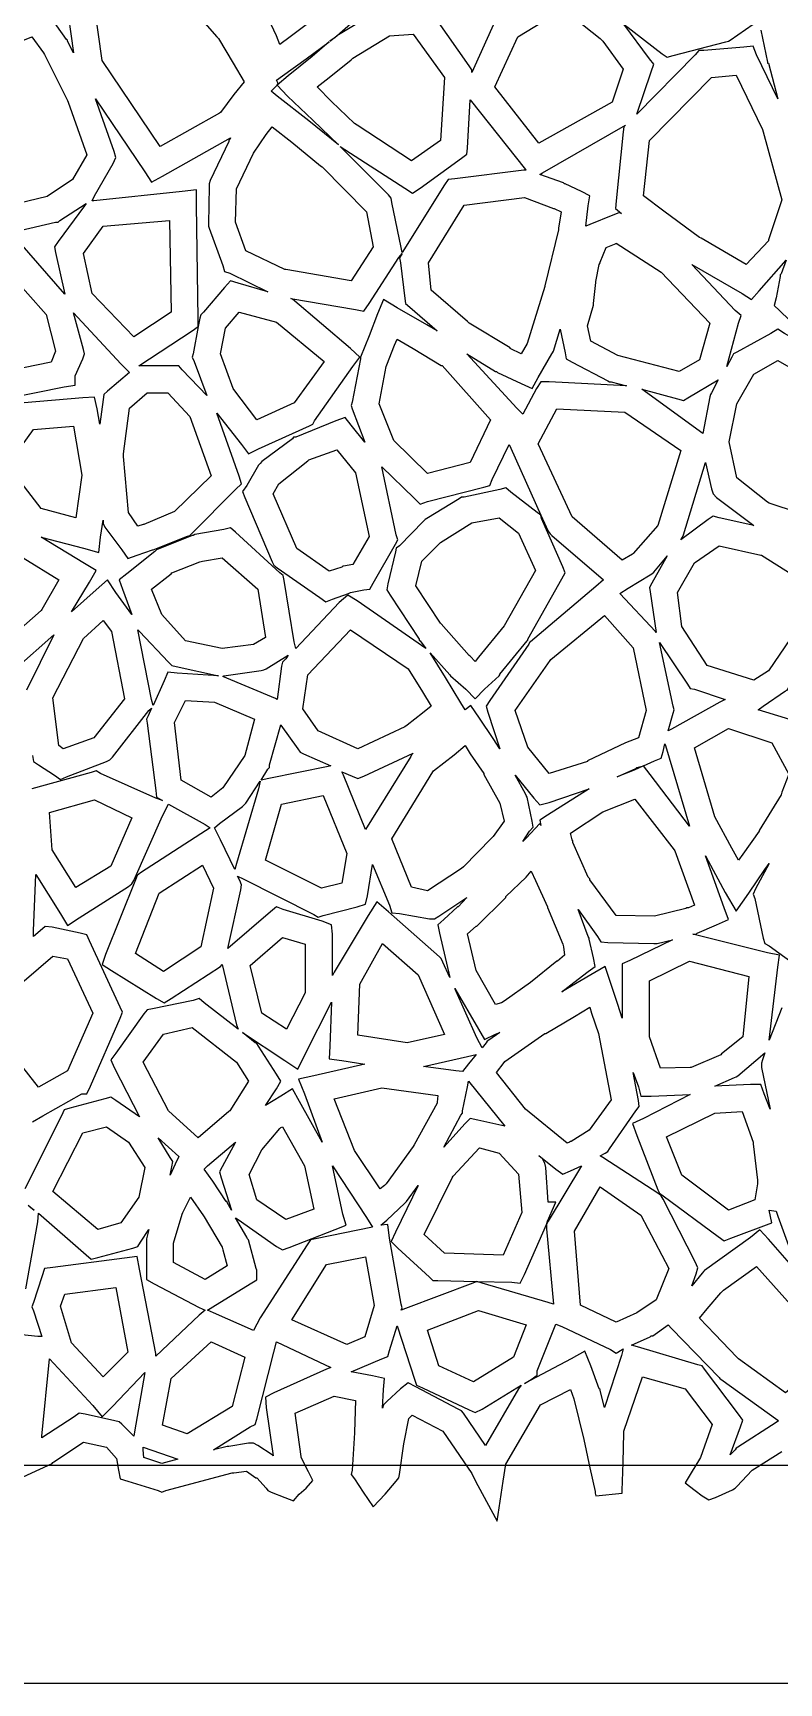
# Model space of a CAD drawing. Extents: x 0 to 84.1, y 0 to 54.9.
# Drawn here: x 51.41 to 59.16, y 0.01 to 17.14 of the extents above; entities that cross this region are included whole.
import ezdxf

# ---------------------------------------------------------------- set-up
doc = ezdxf.new("R2010")
doc.units = 0
doc.layers.add('Layer_1', color=7, linetype='CONTINUOUS')

msp = doc.modelspace()

# ---------------------------------------------------------------- linework, layer by layer
at = {"layer": 'Layer_1', "color": 7}
for points in [[(81.835611, 38.472358), (81.835611, 32.960206), (81.835611, 27.439233), (81.835611, 21.927081), (81.835611, 16.406108), (81.835611, 10.893941), (81.835611, 5.487636), (81.756236, 4.711525), (81.597486, 4.191164), (81.297625, 3.644358), (80.90075, 3.159303), (80.450958, 2.788886), (79.94825, 2.524303), (79.357347, 2.33908), (78.731166, 2.268525), (78.704722, 2.268525), (69.558958, 2.268525), (60.386736, 2.268525), (51.223333, 2.268525), (42.051111, 2.268525), (32.878889, 2.268525)], [(54.301319, 18.605508), (54.874583, 18.323286), (54.909861, 17.847036), (54.707014, 17.600092), (54.689375, 17.582453), (54.318958, 17.264953), (54.318958, 17.273758), (54.080833, 17.097369), (53.975, 17.017994), (53.939722, 17.106189), (53.833889, 17.335494), (53.825084, 17.353133), (53.701611, 17.785286), (53.772167, 18.252717), (53.772167, 18.270355), (53.939736, 18.570217), (54.301334, 18.605494), (54.301319, 18.605508)], [(55.156806, 18.270468), (55.474306, 17.414982), (55.421389, 17.414982), (55.068611, 17.388538), (55.033333, 17.388538), (55.006889, 17.370899), (54.565917, 17.106316), (54.557112, 17.09751), (54.548306, 17.088705), (54.49539, 17.053427), (54.565945, 17.106344), (54.883445, 17.388566), (54.901084, 17.397372), (54.901084, 17.406177), (55.156848, 17.706038), (55.192126, 17.750135), (55.192126, 17.803052), (55.156848, 18.270482), (55.156806, 18.270468)], [(56.867778, 18.120383), (56.876583, 18.102744), (57.317555, 17.423646), (57.194083, 17.52948), (57.176444, 17.538285), (57.167639, 17.54709), (56.947153, 17.652924), (56.876597, 17.688202), (56.806042, 17.652924), (56.567917, 17.511813), (56.259236, 17.317785), (56.223958, 17.300146), (56.206319, 17.256049), (55.968194, 16.726882), (55.968194, 16.753326), (55.94175, 16.797424), (55.597778, 17.282493), (55.659514, 17.300132), (56.497361, 17.502979), (56.567917, 17.511784), (56.594361, 17.573521), (56.867764, 18.120326), (56.867778, 18.120383)], [(51.7525, 17.50312), (51.831875, 16.929856), (51.770139, 17.053329), (51.770139, 17.062134), (51.761334, 17.070939), (51.558486, 17.353161)], [(52.625625, 17.5648), (52.996042, 17.467786), (53.322361, 17.097369), (53.34, 17.07973), (53.489931, 16.823967), (53.604583, 16.629939), (53.49875, 16.497647), (53.357639, 16.312439), (53.348834, 16.303633), (52.731472, 15.959675), (52.13175, 16.850439), (52.052375, 17.414883), (52.625639, 17.564814), (52.625625, 17.5648)], [(56.894236, 17.370814), (57.008889, 17.309078), (57.035333, 17.291439), (57.299916, 17.079773), (57.326361, 17.053329), (57.538027, 16.762287), (57.423375, 16.418329), (56.664902, 15.994995), (56.206291, 16.577079), (56.444416, 17.097426), (56.894208, 17.370829), (56.894236, 17.370814)], [(58.966806, 17.167854), (59.037361, 16.832715), (59.037361, 16.82391), (59.046166, 16.82391), (59.14318, 16.453493), (58.922694, 16.912105), (58.887416, 17.000299), (58.790403, 16.991494), (58.375889, 16.956216), (58.322972, 16.956216), (58.287694, 16.912119), (57.679153, 16.294758), (57.829083, 16.73573), (57.855527, 16.815105), (57.81143, 16.868021), (57.546847, 17.229619), (57.943722, 16.920938), (57.996638, 16.88566), (58.058375, 16.903299), (58.60518, 17.04441), (58.631624, 17.053216), (58.649263, 17.062021), (58.966763, 17.282507)], [(51.399722, 17.097525), (51.523194, 16.929955), (51.532, 16.912316), (51.770125, 16.436066), (51.77893, 16.418427), (51.972958, 15.871622), (51.823027, 15.615858), (51.558444, 15.439469), (51.258583, 15.368913), (51.029277, 15.448288), (50.976361, 16.06565), (50.976361, 16.074455), (51.135111, 16.991677), (51.399694, 17.09751), (51.399722, 17.097525)], [(54.486528, 17.044636), (54.310139, 16.894706), (54.063194, 16.691858), (53.948542, 16.594844), (54.054375, 16.480192), (54.318958, 16.233247), (54.583542, 15.977483), (54.274861, 16.224428), (53.948542, 16.480192), (53.886806, 16.533108), (53.948542, 16.594844), (53.957347, 16.612483), (53.939708, 16.647761), (54.001444, 16.691858), (54.248389, 16.868247), (54.486514, 17.044636), (54.486528, 17.044636)], [(55.359653, 17.123941), (55.685972, 16.674149), (55.641875, 16.02151), (55.342014, 15.809843), (54.777569, 16.18026), (54.751125, 16.197899), (54.513, 16.427204), (54.36307, 16.577135), (54.486542, 16.674149), (54.715847, 16.859357), (54.733486, 16.876996), (55.112722, 17.106302), (55.359667, 17.123941), (55.359653, 17.123941)], [(58.711042, 16.700466), (58.984444, 16.136022), (58.99325, 16.109577), (59.187278, 15.404022), (59.046166, 14.989508), (59.046166, 14.980703), (58.816861, 14.733772), (58.34943, 15.007161), (58.331791, 15.015966), (57.961375, 15.289369), (57.749708, 15.448119), (57.811444, 16.021383), (58.455264, 16.674022), (58.711028, 16.700466), (58.711042, 16.700466)], [(52.061181, 16.453536), (52.572708, 15.695064), (52.643264, 15.58923), (52.757917, 15.650966), (53.463472, 16.047841), (53.454667, 16.030202), (53.445862, 16.021397), (53.445862, 16.012592), (53.251834, 15.606897), (53.243028, 15.57162), (53.243028, 15.545175), (53.234223, 15.15712), (53.234223, 15.130676), (53.243028, 15.113037), (53.38414, 14.724981), (53.401778, 14.663259), (53.454695, 14.645479), (53.85157, 14.45148), (53.54289, 14.539646), (53.463515, 14.566175), (53.401778, 14.495619), (53.181292, 14.239869), (53.154848, 14.21334), (53.146043, 14.178063), (53.128404, 14.089868), (53.075487, 13.807646), (53.066682, 13.772368), (53.084321, 13.728257), (53.216612, 13.375479), (52.960849, 13.640091), (52.925571, 13.684174), (52.863835, 13.684174), (52.546335, 13.684174), (52.511057, 13.684174), (53.066682, 14.045757), (53.128418, 14.089868), (53.128418, 14.169257), (53.110779, 15.351049), (53.110779, 15.509799), (52.960849, 15.49216), (52.043626, 15.395146), (52.025987, 15.395146), (52.052432, 15.448063), (52.246459, 15.783202), (52.272904, 15.844938), (52.255265, 15.906674), (52.061237, 16.453479), (52.061181, 16.453536)], [(55.950556, 16.44473), (56.523819, 15.721536), (56.532625, 15.712731), (56.506181, 15.712731), (55.791806, 15.624536), (55.72125, 15.615731), (55.685972, 15.562814), (55.245, 14.857259), (55.236195, 14.910175), (55.139181, 15.377606), (55.130375, 15.421703), (55.103931, 15.456981), (54.601223, 15.959689), (55.271501, 15.527536), (55.350876, 15.47462), (55.430251, 15.527536), (55.862403, 15.836217), (55.91532, 15.880314), (55.924125, 15.94205), (55.95057, 16.444759), (55.950556, 16.44473)], [(53.895625, 16.162579), (54.098472, 16.003829), (54.398333, 15.756884), (54.415972, 15.748079), (54.874583, 15.280648), (54.945139, 14.919051), (54.715833, 14.566273), (54.036736, 14.680912), (54.027931, 14.680912), (53.622236, 14.874954), (53.516403, 15.174815), (53.525208, 15.518773), (53.701597, 15.88919), (53.833889, 16.083218), (53.895625, 16.162593), (53.895625, 16.162579)], [(57.564514, 16.180189), (57.546875, 16.162551), (57.53807, 16.109634), (57.467514, 15.395259), (57.458709, 15.315884), (57.520445, 15.262967), (57.494001, 15.271773), (57.432265, 15.245328), (57.19414, 15.148314), (57.150042, 15.130676), (57.176487, 15.342342), (57.194125, 15.448176), (57.105931, 15.492273), (56.938362, 15.571648), (56.929556, 15.571648), (56.920751, 15.580453), (56.673806, 15.668648), (56.700251, 15.686286), (57.564556, 16.180175), (57.564514, 16.180189)], [(56.515, 15.430424), (56.814861, 15.315771), (56.823666, 15.315771), (56.894222, 15.280493), (56.867778, 15.112924), (56.867778, 15.095285), (56.726667, 14.513202), (56.726667, 14.504453), (56.541458, 13.913564), (56.479722, 13.807731), (56.365069, 13.860647), (56.365069, 13.869396), (55.941736, 14.125174), (55.924097, 14.142672), (55.544861, 14.468977), (55.518417, 14.7512), (55.888834, 15.350936), (56.515014, 15.430311), (56.515, 15.430424)], [(51.276151, 15.086621), (51.646568, 15.174815), (51.673012, 15.174815), (51.690651, 15.192454), (51.964054, 15.368843), (51.946415, 15.342399), (51.673012, 14.971982), (51.637734, 14.919065), (51.64654, 14.857329), (51.743554, 14.425176), (51.276123, 14.963163)], [(52.828472, 15.192313), (52.846111, 14.239827), (52.458056, 13.984049), (52.025903, 14.433827), (51.937708, 14.848355), (52.140556, 15.130577), (52.828472, 15.192313), (52.828472, 15.192313)], [(57.4675, 14.954258), (57.934931, 14.654397), (58.437639, 14.125231), (58.331806, 13.746009), (58.120139, 13.622508), (57.485139, 13.790092), (57.202917, 13.940008), (57.167639, 14.098786), (57.229375, 14.310453), (57.229375, 14.319202), (57.229375, 14.327951), (57.255819, 14.548451), (57.255819, 14.5572), (57.291097, 14.733589), (57.299902, 14.751087), (57.299902, 14.759836), (57.361638, 14.909766), (57.467472, 14.953863), (57.4675, 14.954258)], [(55.245, 14.848326), (55.218556, 14.804229), (55.227361, 14.751298), (55.271458, 14.38091), (55.280264, 14.327965), (55.324361, 14.292687), (55.606583, 14.045743), (55.50075, 14.107493), (55.192069, 14.283882), (55.050958, 14.372076), (54.989222, 14.222132), (54.901028, 13.992854), (54.812833, 13.772354), (54.812833, 13.763605), (54.812833, 13.754856), (54.724639, 13.305051), (54.715833, 13.269773), (54.724639, 13.234495), (54.85693, 12.890551), (54.715819, 13.06694), (54.654083, 13.146329), (54.557069, 13.111051), (54.142555, 12.943467), (54.116111, 12.943467), (54.107306, 12.92597), (53.789806, 12.687859), (53.772167, 12.670079), (53.754528, 12.652581), (53.631056, 12.440914), (53.586959, 12.379164), (53.613403, 12.317414), (53.895625, 11.647136), (53.913264, 11.611858), (53.948542, 11.585329), (54.389514, 11.276663), (54.45125, 11.232552), (54.521806, 11.259081), (54.689375, 11.320831), (54.707014, 11.32958), (54.848125, 11.356109), (54.909861, 11.364857), (54.945139, 11.426608), (55.174444, 11.832302), (55.200889, 11.876413), (55.18325, 11.929302), (55.033319, 12.634857), (55.368458, 12.308552), (55.430194, 12.246802), (55.509569, 12.273331), (56.091653, 12.423247), (56.153389, 12.441027), (56.179833, 12.502749), (56.356222, 12.864361), (56.373861, 12.829083), (56.682541, 12.132333), (56.761916, 11.964749), (56.779555, 11.93822), (56.797194, 11.920722), (57.33518, 11.462111), (57.255805, 11.391556), (56.576708, 10.818306), (56.567903, 10.809557), (56.559097, 10.792059), (56.153403, 10.209976), (56.118125, 10.148254), (56.135764, 10.086504), (56.259236, 9.707253), (56.188681, 9.813087), (56.047569, 10.024753), (55.959375, 10.157059), (55.897639, 10.112976), (55.853542, 10.183532), (55.694792, 10.448087), (55.536042, 10.703865), (55.738889, 10.474559), (55.747694, 10.46581), (55.906444, 10.324699), (56.003458, 10.227671), (56.100472, 10.324699), (56.250403, 10.46581), (56.259208, 10.474559), (56.259208, 10.483308), (56.54143, 10.827281), (56.550235, 10.836029), (56.550235, 10.844778), (56.903013, 11.470945), (56.938291, 11.532695), (56.911847, 11.594445), (56.691361, 12.097139), (56.682555, 12.132417), (56.647278, 12.158946), (56.373875, 12.370613), (56.320958, 12.414696), (56.259222, 12.397198), (55.888805, 12.317809), (55.862361, 12.317809), (55.835917, 12.300311), (55.500778, 12.09745), (55.483139, 12.088701), (55.4655, 12.070921), (55.218556, 11.815171), (55.183278, 11.788642), (55.174473, 11.753365), (55.095098, 11.418254), (55.086292, 11.356504), (55.12157, 11.303587), (55.421431, 10.844976), (55.421431, 10.836227), (55.430237, 10.827478), (55.491973, 10.748117), (54.777598, 11.242006), (54.680584, 11.303728), (54.592389, 11.224339), (54.142598, 10.748117), (54.124959, 10.818673), (54.019125, 11.453673), (54.01032, 11.506561), (53.975042, 11.53309), (53.516431, 11.956423), (53.463515, 12.000507), (53.392959, 11.983009), (53.093098, 11.930064), (53.075459, 11.921315), (53.066654, 11.921315), (52.713876, 11.780204), (52.696237, 11.771455), (52.678598, 11.753675), (52.387556, 11.524398), (52.308181, 11.462647), (52.343459, 11.365619), (52.440473, 11.101064), (52.272904, 11.330342), (52.184709, 11.462647), (52.070056, 11.356814), (51.814293, 11.127509), (51.999501, 11.436175), (52.070056, 11.559675), (51.946584, 11.630231), (51.496793, 11.90362), (51.937765, 11.788953), (52.096515, 11.74487), (52.114154, 11.90362), (52.140598, 12.080009), (52.140598, 12.044731), (52.158237, 12.009453), (52.334626, 11.771342), (52.396362, 11.683119), (52.493376, 11.718397), (52.652126, 11.771342), (52.660931, 11.771342), (53.004889, 11.912453), (53.040167, 11.921202), (53.057806, 11.9387), (53.516417, 12.397311), (53.578153, 12.459033), (53.551709, 12.538422), (53.322403, 13.191061), (53.578167, 12.864756), (53.648723, 12.767728), (53.754556, 12.820644), (54.283723, 13.058755), (54.319001, 13.076535), (54.33664, 13.111813), (54.733515, 13.676257), (54.80407, 13.773257), (54.707056, 13.861452), (54.107334, 14.372979), (54.089695, 14.381728), (54.759973, 14.267061), (54.848167, 14.249564), (54.901084, 14.328925), (55.209765, 14.805189), (55.245042, 14.849286), (55.245, 14.848326)], [(59.231389, 14.777771), (59.178472, 14.63666), (59.169667, 14.627911), (59.169667, 14.610131), (59.12557, 14.389659), (59.107931, 14.310298), (59.160847, 14.257353), (59.672375, 13.763464), (59.213764, 14.019242), (59.143209, 14.063353), (59.072653, 14.019242), (58.719875, 13.825214), (58.684597, 13.807717), (58.666959, 13.772439), (58.614042, 13.675439), (58.737514, 14.125217), (58.763958, 14.204606), (58.702222, 14.257494), (58.252431, 14.733772), (58.772778, 14.433883), (58.869792, 14.372161), (58.949167, 14.460355), (59.231389, 14.777855), (59.231389, 14.777771)], [(51.170417, 14.645804), (51.549653, 14.213665), (51.646667, 13.834415), (51.602569, 13.719776), (50.905833, 13.578665), (50.844097, 14.257748), (51.170417, 14.645804), (51.170417, 14.645804)], [(51.831875, 14.231784), (52.325764, 13.702617), (52.413958, 13.614423), (52.184653, 13.420395), (52.149375, 13.385117), (52.14057, 13.3322), (52.105292, 13.076451), (52.078848, 13.235172), (52.052403, 13.358673), (51.928931, 13.349924), (51.32039, 13.297007), (51.258653, 13.288258), (51.214556, 13.235313), (50.949973, 12.856091), (50.747126, 13.261786), (50.808862, 13.279284), (51.734903, 13.464506), (51.849556, 13.482004), (51.849556, 13.579032), (51.928931, 13.755421), (51.94657, 13.808337), (51.937765, 13.852449), (51.831931, 14.231671), (51.831875, 14.231784)], [(53.551667, 14.240533), (53.939722, 14.134699), (54.433611, 13.728977), (54.124931, 13.296838), (53.736875, 13.120449), (53.49875, 13.437949), (53.489945, 13.446698), (53.357653, 13.808309), (53.41057, 14.072893), (53.551681, 14.240476), (53.551667, 14.240533)], [(56.885417, 14.064285), (56.938333, 13.81734), (56.947139, 13.75559), (57.008875, 13.720312), (57.379291, 13.526285), (57.39693, 13.517536), (57.414569, 13.517536), (57.573319, 13.473453), (56.77075, 13.517536), (56.682555, 13.517536), (56.638458, 13.44698), (56.497347, 13.182425), (56.435611, 13.244147), (55.915264, 13.808591), (56.215125, 13.623369), (56.22393, 13.623369), (56.232735, 13.61462), (56.47968, 13.499981), (56.594333, 13.447037), (56.656069, 13.561703), (56.79718, 13.808648), (56.805985, 13.817397), (56.814791, 13.834895), (56.885346, 14.064228), (56.885417, 14.064285)], [(55.192083, 13.958564), (55.359653, 13.861536), (55.650694, 13.685147), (55.6595, 13.685147), (56.162208, 13.120703), (55.950541, 12.679731), (55.509569, 12.565064), (55.156791, 12.909036), (55.006861, 13.288287), (55.077416, 13.676342), (55.086222, 13.69384), (55.165597, 13.896701), (55.192041, 13.958451), (55.192083, 13.958564)], [(59.143194, 13.738375), (59.698819, 13.420875), (59.716458, 13.412126), (60.183889, 13.068181), (60.192694, 13.059433), (60.316166, 12.935989), (60.272069, 12.821322), (60.263264, 12.812573), (60.042778, 12.433351), (59.672361, 12.054129), (59.055, 12.256962), (59.037361, 12.265711), (58.719861, 12.521461), (58.640486, 12.891877), (58.719861, 13.288766), (58.89625, 13.597433), (59.143194, 13.738544), (59.143194, 13.738375)], [(58.525833, 13.535598), (58.455278, 13.403292), (58.446472, 13.385794), (58.437667, 13.359265), (58.367112, 12.980015), (57.732112, 13.438626), (58.102528, 13.341598), (58.164264, 13.324101), (58.208362, 13.350629), (58.525862, 13.535852), (58.525833, 13.535598)], [(52.599167, 13.403518), (52.810833, 13.403518), (53.040139, 13.156573), (53.260625, 12.539212), (52.881389, 12.168796), (52.563889, 12.03649), (52.555084, 12.03649), (52.502167, 12.018992), (52.405153, 12.160103), (52.352236, 12.742158), (52.352236, 12.750907), (52.352236, 12.768405), (52.413972, 13.244655), (52.599181, 13.403405), (52.599167, 13.403518)], [(56.850139, 13.23616), (57.555694, 13.200882), (58.137778, 12.802215), (57.899653, 12.026104), (57.643889, 11.735077), (57.635084, 11.726328), (57.52925, 11.664606), (57.008903, 12.114383), (56.656125, 12.872855), (56.850153, 13.234439), (56.850139, 13.23616)], [(51.831875, 13.057852), (51.920069, 12.546353), (51.858333, 12.105352), (51.496736, 12.20238), (51.152778, 12.652186), (51.417361, 13.022574), (51.831875, 13.057852), (51.831875, 13.057852)], [(54.565903, 12.810795), (54.759931, 12.572684), (54.901042, 11.91124), (54.733472, 11.620184), (54.636458, 11.602686), (54.627653, 11.602686), (54.618848, 11.593937), (54.486556, 11.549826), (54.151417, 11.787937), (53.904473, 12.352381), (53.966209, 12.458215), (54.26607, 12.696354), (54.274875, 12.705103), (54.565917, 12.810936), (54.565903, 12.810795)], [(58.393542, 12.678715), (58.455278, 12.405326), (58.472917, 12.352381), (58.508194, 12.317103), (58.89625, 12.026076), (58.534653, 12.105437), (58.472917, 12.123217), (58.42, 12.087939), (58.137778, 11.876272), (58.155417, 11.902801), (58.164222, 11.92933), (58.393528, 12.678997), (58.393542, 12.678715)], [(56.250417, 12.105409), (56.453264, 11.946687), (56.629653, 11.558631), (56.303333, 10.985353), (56.03875, 10.65902), (56.003472, 10.614937), (55.950556, 10.667853), (55.94175, 10.676602), (55.650709, 11.002907), (55.641903, 11.011656), (55.386139, 11.399712), (55.447875, 11.65549), (55.641903, 11.849518), (55.968223, 12.052379), (56.250445, 12.105267), (56.250417, 12.105409)], [(50.897014, 11.814325), (51.302708, 11.690852), (51.311514, 11.690852), (51.68193, 11.461547), (51.505541, 11.152852), (51.496736, 11.144103), (51.108681, 10.800131), (50.658889, 10.914798), (50.403125, 11.276409), (50.64125, 11.708548), (50.897014, 11.814381), (50.897014, 11.814325)], [(53.375278, 11.691276), (53.745694, 11.364942), (53.825069, 10.862248), (53.701597, 10.791692), (53.375278, 10.747609), (52.996042, 10.82697), (52.749097, 11.100387), (52.643264, 11.364942), (52.846111, 11.52372), (52.854916, 11.532469), (53.145958, 11.647108), (53.172402, 11.655857), (53.37525, 11.691135), (53.375278, 11.691276)], [(57.996667, 11.708773), (57.837917, 11.426551), (57.811472, 11.382468), (57.820278, 11.338357), (57.882014, 10.915023), (57.873209, 10.923772), (57.502792, 11.320633), (57.590986, 11.37355), (57.820292, 11.514661), (57.837931, 11.52341), (57.85557, 11.540908), (57.996681, 11.708491), (57.996667, 11.708773)], [(58.534653, 11.814325), (58.966806, 11.717297), (58.975611, 11.717297), (59.451861, 11.417464), (59.284291, 10.87063), (59.275486, 10.853132), (59.046181, 10.517965), (58.89625, 10.420965), (58.411181, 10.57091), (58.146597, 10.976576), (58.1025, 11.329354), (58.278889, 11.638049), (58.534653, 11.814437), (58.534653, 11.814325)], [(52.140556, 11.038778), (52.22875, 10.924139), (52.361042, 10.227389), (52.043542, 9.821695), (51.726042, 9.707028), (51.681944, 9.742305), (51.620208, 10.236194), (51.937708, 10.853584), (52.140556, 11.038778), (52.140556, 11.038778)], [(57.344028, 11.091836), (57.643889, 10.756697), (57.776181, 10.104058), (57.696806, 9.821836), (57.564514, 9.768919), (57.167639, 9.583725), (57.167639, 9.574976), (56.770764, 9.451504), (56.550278, 9.724921), (56.417986, 10.104143), (56.779583, 10.624476), (56.788389, 10.633225), (57.344014, 11.091836), (57.344028, 11.091836)], [(51.232139, 10.536281), (51.629014, 10.889059), (51.346791, 10.315781)], [(52.502153, 10.941976), (52.519792, 10.924478), (52.819653, 10.606978), (52.854931, 10.5717), (52.899028, 10.562951), (53.34, 10.465951), (52.907847, 10.49248), (52.810833, 10.501229), (52.775556, 10.413007), (52.660903, 10.157257), (52.643264, 10.219007), (52.502153, 10.942173), (52.502153, 10.941976)], [(54.707014, 10.941976), (55.306736, 10.536309), (55.456667, 10.29817), (55.544861, 10.148254), (55.456667, 10.077698), (55.297917, 9.954198), (55.271472, 9.9367), (54.786403, 9.707366), (54.371889, 9.892589), (54.213139, 10.121894), (54.266056, 10.474672), (54.707028, 10.942089), (54.707014, 10.941976)], [(57.917292, 10.810178), (58.208333, 10.378011), (58.234778, 10.333928), (58.278875, 10.325179), (58.596375, 10.219346), (58.543458, 10.192817), (58.04075, 9.910595), (58.005472, 9.893097), (58.058389, 10.078319), (58.067194, 10.113597), (58.058389, 10.148875), (57.917278, 10.810319), (57.917292, 10.810178)], [(54.063194, 10.678098), (54.03675, 10.64282), (54.001472, 10.607542), (53.992667, 10.563431), (53.94857, 10.219487), (53.930931, 10.228236), (53.384125, 10.457541), (53.392931, 10.46629), (53.780986, 10.519179), (53.807431, 10.527927), (53.833875, 10.536676), (54.06318, 10.677787), (54.063194, 10.678098)], [(59.487153, 10.678098), (59.363681, 9.901987), (59.354875, 9.857875), (59.301959, 9.954875), (59.275514, 10.00782), (59.222598, 10.025318), (58.940375, 10.113541), (58.993292, 10.148818), (59.222598, 10.30754), (59.240237, 10.316289), (59.257875, 10.342818), (59.487181, 10.677985), (59.487153, 10.678098)], [(51.408528, 9.63667), (51.417333, 9.574948), (51.47025, 9.53967), (51.637819, 9.433837), (51.699555, 9.389725), (51.761291, 9.416254), (52.175805, 9.575004), (52.211083, 9.592502), (52.237527, 9.619031), (52.616763, 10.104086), (52.643207, 10.130615), (52.60793, 10.051254), (52.590291, 10.015976), (52.599096, 9.971893), (52.687291, 9.275143), (52.696096, 9.204587), (52.757832, 9.16931), (52.687276, 9.195839), (52.114013, 9.451588), (52.069915, 9.478117), (52.016999, 9.460337), (51.399638, 9.292782)], [(52.996042, 10.209383), (53.295903, 10.191885), (53.710417, 10.015497), (53.613403, 9.636246), (53.384097, 9.301136), (53.260625, 9.204108), (52.951944, 9.380497), (52.881389, 9.980219), (52.996042, 10.209524), (52.996042, 10.209383)], [(53.983819, 9.954283), (54.160208, 9.707338), (54.186653, 9.67206), (54.22193, 9.654563), (54.504153, 9.531062), (54.477708, 9.522313), (53.860347, 9.398841), (53.780972, 9.381343), (53.851528, 9.495982), (53.869167, 9.513762), (53.869167, 9.540291), (53.983819, 9.954791), (53.983819, 9.954283)], [(58.631667, 9.919005), (59.081458, 9.769088), (59.257847, 9.442783), (59.187292, 9.257561), (59.178486, 9.231032), (58.949181, 8.860587), (58.949181, 8.851838), (58.781611, 8.613699), (58.737514, 8.551977), (58.666959, 8.675449), (58.49057, 9.001754), (58.278903, 9.716143), (58.631681, 9.918977), (58.631667, 9.919005)], [(55.359653, 9.662493), (55.342014, 9.644995), (55.333209, 9.627497), (54.865778, 8.869025), (54.636472, 9.43347), (54.618834, 9.468747), (54.724667, 9.424636), (54.786403, 9.398107), (54.848139, 9.424636), (55.359667, 9.662775), (55.359653, 9.662493)], [(55.897639, 9.74208), (55.950556, 9.653913), (56.091667, 9.451052), (56.091667, 9.442303), (56.259236, 9.142414), (56.303333, 8.95722), (56.188681, 8.79847), (56.171042, 8.780972), (55.88, 8.481111), (55.862361, 8.463613), (55.509583, 8.234307), (55.342014, 8.269585), (55.139167, 8.772308), (55.5625, 9.46903), (55.571305, 9.477779), (55.782972, 9.645334), (55.897625, 9.742334), (55.897639, 9.74208)], [(57.970208, 9.759577), (57.979014, 9.741797), (58.225958, 8.903964), (57.820264, 9.441965), (57.749708, 9.530131), (57.652694, 9.486048), (57.476305, 9.415492), (57.670333, 9.503687), (57.679138, 9.512435), (57.749694, 9.529933), (57.864347, 9.582878), (57.934902, 9.609407), (57.952541, 9.679963), (57.97018, 9.759352), (57.970208, 9.759577)], [(56.417986, 9.433244), (56.612014, 9.195133), (56.67375, 9.124577), (56.770764, 9.151106), (57.185278, 9.292217), (56.753125, 9.018829), (56.67375, 8.965884), (56.682555, 8.912995), (56.67375, 8.930493), (56.532639, 8.780577), (56.497361, 8.745299), (56.567917, 8.851132), (56.603194, 8.895215), (56.594389, 8.956966), (56.541472, 9.20391), (56.532667, 9.221408), (56.523862, 9.238906), (56.418028, 9.432933), (56.417986, 9.433244)], [(53.772153, 9.371437), (53.754514, 9.292048), (53.525208, 8.515937), (53.507569, 8.454215), (53.357639, 8.762881), (53.295903, 8.886354), (53.348819, 8.930437), (53.586944, 9.106826), (53.604583, 9.124606), (53.622222, 9.142103), (53.772153, 9.371437), (53.772153, 9.371437)], [(52.819653, 9.133806), (53.198889, 8.922139), (53.251806, 8.886862), (53.154792, 8.825111), (52.528611, 8.419445), (52.493333, 8.392916), (52.475694, 8.348833), (52.167014, 7.572722), (52.131736, 7.466889), (52.22875, 7.405139), (52.696181, 7.114111), (52.775556, 7.07), (52.846111, 7.114111), (53.357639, 7.449222), (53.375278, 7.467002), (53.525208, 6.840807), (53.542847, 6.796724), (53.190069, 7.070113), (53.137153, 7.114224), (53.075417, 7.096444), (52.652083, 7.008278), (52.599167, 6.999529), (52.563889, 6.955417), (52.272847, 6.549751), (52.219931, 6.479196), (52.255208, 6.399807), (52.519792, 5.888279), (52.272847, 6.055862), (52.219931, 6.09114), (52.158194, 6.07336), (51.796597, 5.97636), (51.734861, 5.958863), (51.708417, 5.897112), (51.329181, 5.138668)], [(51.408542, 5.835277), (51.514375, 5.896999), (51.920069, 6.126333), (51.972986, 6.126333), (52.008264, 6.205694), (52.316944, 6.91125), (52.343389, 6.973), (52.316944, 7.025888), (51.999444, 7.713833), (51.973, 7.775555), (51.902445, 7.793053), (51.611403, 7.854803), (51.540847, 7.863552), (51.487931, 7.819469), (51.417375, 7.757719), (51.417375, 7.819469), (51.443819, 8.401524), (51.699583, 7.995858), (51.770139, 7.872357), (51.893611, 7.951747), (52.405139, 8.27808), (52.440417, 8.304609), (52.458056, 8.339887), (52.757917, 9.010165), (52.819653, 9.133637), (52.819653, 9.133806)], [(52.052361, 9.177551), (52.440417, 8.992356), (52.219931, 8.489662), (51.858333, 8.269162), (51.611389, 8.657217), (51.584945, 9.045273), (52.052375, 9.177551), (52.052361, 9.177551)], [(54.424792, 9.221295), (54.671736, 8.621573), (54.618819, 8.312906), (54.407153, 8.259961), (53.825069, 8.551017), (53.992639, 9.133101), (54.424792, 9.221295), (54.424792, 9.221295)], [(57.661528, 9.186299), (58.067222, 8.657133), (58.076028, 8.648384), (58.278875, 8.083939), (58.217139, 8.057411), (58.1995, 8.057411), (58.190694, 8.048662), (57.864375, 7.969301), (57.4675, 7.97805), (57.194097, 8.348495), (57.194097, 8.357243), (57.176458, 8.374741), (57.017708, 8.736353), (57.017708, 8.75385), (57.008903, 8.762599), (56.991264, 8.833155), (57.326403, 9.053655), (57.661542, 9.185933), (57.661528, 9.186299)], [(59.187334, 7.017563), (59.055042, 6.682424), (59.143237, 7.440896), (59.160876, 7.564368), (59.037403, 7.590897), (58.261292, 7.784953), (58.278931, 7.784953), (58.29657, 7.784953), (58.305375, 7.793702), (58.508223, 7.881897), (58.631695, 7.934813), (58.587598, 8.058285), (58.39357, 8.596286), (58.393542, 8.596257)], [(58.393542, 8.596257), (58.419986, 8.543313), (58.596375, 8.217007), (58.711028, 8.022979), (58.843319, 8.208202), (59.010889, 8.455146), (59.054986, 8.516868), (58.913875, 8.252285), (58.887431, 8.199368), (58.905069, 8.155257), (58.993264, 7.740757), (59.010903, 7.687841), (59.055, 7.661312), (59.478333, 7.352645)], [(53.172431, 8.499286), (53.287083, 8.261147), (53.154792, 7.652619), (52.766736, 7.396869), (52.475694, 7.582064), (52.722639, 8.208258), (53.172431, 8.499286), (53.172431, 8.499286)], [(54.936319, 8.508035), (55.112708, 8.084701), (55.139153, 8.005341), (55.218528, 7.996592), (55.527208, 7.943647), (55.580125, 7.943647), (55.624222, 7.970176), (55.915264, 8.164203), (55.827069, 8.067204), (55.818264, 8.067204), (55.677153, 7.934898), (55.615417, 7.881981), (55.633056, 7.793787), (55.738889, 7.335176), (55.668333, 7.493926), (55.650694, 7.529203), (55.633056, 7.546701), (55.103889, 8.014118), (54.980417, 8.119951), (54.892222, 7.97884), (54.539444, 7.387951), (54.521806, 7.352673), (54.521806, 7.78484), (54.513, 7.88184), (54.415986, 7.917118), (54.010292, 8.04059), (53.939736, 8.067119), (53.878, 8.014174), (53.437028, 7.634952), (53.56932, 8.243508), (53.578125, 8.296396), (53.560486, 8.340508), (53.534042, 8.384619), (53.595778, 8.35809), (54.327792, 7.987673), (54.371889, 7.961145), (54.424806, 7.978642), (54.777584, 8.066865), (54.865778, 8.093394), (54.883417, 8.181588), (54.936334, 8.507894), (54.936319, 8.508035)], [(56.585556, 8.437761), (56.629653, 8.340762), (56.753125, 8.067373), (56.753125, 8.058624), (56.911875, 7.679402), (56.92068, 7.652873), (56.929486, 7.564679), (56.85893, 7.502957), (56.850125, 7.502957), (56.576722, 7.282457), (56.303319, 7.088429), (56.276875, 7.070931), (56.215139, 7.053433), (56.012292, 7.406211), (55.924097, 7.785461), (56.012292, 7.864822), (56.021097, 7.864822), (56.320958, 8.164683), (56.320958, 8.173432), (56.532625, 8.376265), (56.585541, 8.437987), (56.585556, 8.437761)], [(57.070625, 8.040223), (57.273472, 7.758001), (57.30875, 7.705084), (57.379306, 7.696335), (57.855556, 7.687587), (57.873194, 7.687587), (57.890833, 7.687587), (58.049583, 7.722864), (57.608611, 7.511198), (57.529236, 7.47592), (57.529236, 7.387725), (57.529236, 6.911475), (57.485139, 7.052587), (57.405764, 7.281892), (57.352847, 7.449447), (57.202917, 7.361281), (56.903056, 7.184892), (57.026528, 7.281892), (57.176458, 7.396559), (57.247014, 7.449447), (57.229375, 7.53767), (57.185278, 7.73167), (57.185278, 7.740419), (57.176472, 7.757916), (57.070639, 8.040139), (57.070625, 8.040223)], [(54.001458, 7.749337), (54.239583, 7.678781), (54.239583, 7.176059), (54.045556, 6.796837), (53.789792, 6.964392), (53.666319, 7.458281), (54.001458, 7.749337), (54.001458, 7.749337)], [(51.620208, 7.554716), (51.770139, 7.528187), (52.034722, 6.963743), (51.770139, 6.364021), (51.470278, 6.196465), (51.205694, 6.531576), (51.196889, 6.540325), (51.046959, 6.893103), (51.311542, 7.289992), (51.320347, 7.298741), (51.620208, 7.554491), (51.620208, 7.554716)], [(55.042153, 7.686937), (55.412569, 7.360632), (55.685972, 6.743243), (55.297917, 6.655077), (54.786389, 6.734437), (54.804028, 7.263604), (55.042153, 7.686937), (55.042153, 7.686937)], [(58.225972, 7.501941), (58.843333, 7.343163), (58.781597, 6.716996), (58.561111, 6.540607), (58.552306, 6.531858), (58.243625, 6.399581), (58.23482, 6.399581), (57.926139, 6.390832), (57.811487, 6.717165), (57.811487, 7.299249), (58.226, 7.50211), (58.225972, 7.501941)], [(55.791806, 7.220283), (56.03875, 6.79695), (56.100486, 6.691116), (56.215139, 6.744005), (56.259236, 6.761785), (56.144583, 6.682396), (56.126944, 6.673647), (56.118139, 6.656149), (56.074042, 6.603204), (56.021125, 6.709037), (55.79182, 7.220593), (55.791806, 7.220283)], [(54.512986, 7.079172), (54.495347, 6.620561), (54.486542, 6.488255), (54.618834, 6.470757), (54.856959, 6.435479), (54.327792, 6.312007), (54.169042, 6.276729), (54.230778, 6.126813), (54.415986, 5.624091), (54.177861, 6.047424), (54.107306, 6.179701), (53.983834, 6.100341), (53.825084, 6.003313), (53.939736, 6.179701), (53.983834, 6.259091), (53.939736, 6.329646), (53.754528, 6.620702), (53.736889, 6.647231), (53.71925, 6.65598), (53.586959, 6.761813), (54.027931, 6.470757), (54.160222, 6.382563), (54.230778, 6.523674), (54.513, 7.079313), (54.512986, 7.079172)], [(57.194097, 7.026114), (57.211736, 6.964392), (57.282292, 6.752725), (57.414583, 6.064809), (57.185278, 5.747309), (57.000069, 5.63267), (56.991264, 5.63267), (56.982459, 5.623921), (56.956015, 5.615172), (56.523862, 5.96795), (56.224001, 6.3472), (56.303376, 6.453034), (56.312181, 6.461783), (56.726695, 6.752838), (56.7355, 6.752838), (57.035361, 6.929227), (57.194111, 7.026227), (57.194097, 7.026114)], [(53.066597, 6.81473), (53.525208, 6.453147), (53.648681, 6.259119), (53.454653, 5.950452), (53.445847, 5.941703), (53.128347, 5.668315), (52.819667, 5.950537), (52.555084, 6.453231), (52.76675, 6.744259), (53.066611, 6.814814), (53.066597, 6.81473)], [(56.012292, 6.532987), (55.932917, 6.435987), (55.871181, 6.356598), (55.800625, 6.365347), (55.465486, 6.409459), (55.924097, 6.515292), (56.012292, 6.53279), (56.012292, 6.532987)], [(59.010903, 6.550767), (58.984459, 6.480212), (58.975653, 6.444934), (58.975653, 6.400823), (59.063848, 5.968656), (59.002112, 6.127434), (58.966834, 6.224434), (58.861, 6.224434), (58.490584, 6.206936), (58.693431, 6.29513), (58.71107, 6.303879), (58.728709, 6.312628), (59.010931, 6.550767), (59.010903, 6.550767)], [(57.643889, 6.347624), (57.696806, 6.197707), (57.72325, 6.100679), (57.829083, 6.100679), (58.234778, 6.118177), (57.749708, 5.871233), (57.635055, 5.818316), (57.679153, 5.694844), (57.899639, 5.130399), (57.917278, 5.095121), (57.952555, 5.068593), (58.525819, 4.645259), (58.587555, 4.601148), (58.658111, 4.627677), (59.081444, 4.786455), (59.055, 4.918733), (59.125556, 4.909984), (59.143194, 4.857095), (59.363681, 4.257373), (59.046181, 4.618956), (58.957986, 4.715984), (58.860972, 4.636595), (58.384722, 4.292651), (58.375917, 4.283902), (58.358278, 4.266404), (58.252445, 4.134098), (58.296542, 4.257599), (58.314181, 4.319321), (58.287737, 4.381043), (57.952598, 5.03371), (57.934959, 5.068988), (57.908515, 5.086485), (57.326431, 5.465736), (57.299987, 5.483233), (57.352904, 5.509762), (57.379348, 5.527542), (57.396987, 5.554071), (57.67039, 5.95096), (57.705667, 5.995043), (57.696862, 6.056794), (57.643945, 6.347821), (57.643889, 6.347624)], [(55.033333, 6.189015), (55.615417, 6.109626), (55.606611, 6.03907), (55.606611, 6.030321), (55.368486, 5.598183), (55.359681, 5.580403), (55.077459, 5.192347), (55.05982, 5.174849), (55.015723, 5.139571), (54.751139, 5.536432), (54.539473, 6.074404), (55.033362, 6.189071), (55.033333, 6.189015)], [(55.932917, 6.259288), (56.312153, 5.791843), (56.029931, 5.853594), (55.950556, 5.871091), (55.897639, 5.818175), (55.677153, 5.57123), (55.853542, 5.906369), (55.871181, 5.923867), (55.871181, 5.950396), (55.924097, 6.19734), (55.932903, 6.259062), (55.932917, 6.259288)], [(58.772778, 5.942776), (58.887431, 5.625276), (58.887431, 5.607778), (58.931528, 5.228528), (58.931528, 5.19325), (58.905084, 5.025695), (58.631681, 4.919861), (58.146611, 5.281473), (57.987861, 5.678334), (58.49057, 5.925278), (58.772792, 5.942776), (58.772778, 5.942776)], [(52.175833, 5.784365), (52.405139, 5.625615), (52.572708, 5.361031), (52.510972, 5.052337), (52.325764, 4.787781), (52.087639, 4.717226), (51.620208, 5.114087), (51.928889, 5.722614), (52.175833, 5.784365), (52.175833, 5.784365)], [(52.713819, 5.669669), (52.925486, 5.475613), (52.890208, 5.396253), (52.837292, 5.281614), (52.854931, 5.36978), (52.863736, 5.422725), (52.837292, 5.466808), (52.713819, 5.669669), (52.713819, 5.669669)], [(54.001458, 5.784365), (54.230764, 5.37867), (54.327778, 4.928893), (54.036736, 4.823059), (53.736875, 5.025892), (53.6575, 5.290476), (53.789792, 5.546225), (53.975, 5.766726), (53.983805, 5.775475), (54.001444, 5.784223), (54.001458, 5.784365)], [(53.516389, 5.625643), (53.375278, 5.369865), (53.348834, 5.316976), (53.366472, 5.255226), (53.472306, 4.920087), (53.428209, 4.999476), (53.428209, 5.008225), (53.419403, 5.008225), (53.278292, 5.219892), (53.190098, 5.343364), (53.225375, 5.378642), (53.516417, 5.625586), (53.516389, 5.625643)], [(56.664931, 5.484814), (56.841319, 5.343703), (56.911875, 5.290786), (56.99125, 5.326064), (57.105903, 5.378981), (56.761944, 4.805703), (56.744306, 4.770425), (56.744306, 4.726342), (56.814861, 3.941425), (56.761944, 3.958923), (56.074028, 4.161784), (56.021111, 4.179282), (55.977014, 4.161784), (55.280278, 3.897201), (55.236181, 3.879703), (55.244986, 3.906232), (55.236181, 3.94151), (55.112708, 4.629398), (55.095069, 4.770509), (55.024514, 4.761761), (55.08625, 4.814677), (55.271458, 4.991066), (55.280264, 4.999815), (55.289069, 5.008564), (55.412541, 5.176147), (55.174416, 4.691064), (55.130319, 4.594036), (55.200875, 4.52348), (55.527194, 4.223647), (55.562472, 4.18837), (55.615388, 4.18837), (56.021083, 4.179621), (56.38268, 4.170872), (56.470875, 4.162123), (56.514972, 4.250317), (56.744277, 4.770651), (56.753083, 4.805928), (56.841277, 4.999984), (56.761902, 4.999984), (56.735458, 5.361567), (56.726653, 5.405651), (56.700208, 5.449762), (56.664931, 5.48504), (56.664931, 5.484814)], [(56.047569, 5.564118), (56.250417, 5.511173), (56.453264, 5.290701), (56.488542, 4.893841), (56.294514, 4.45284), (55.685972, 4.47062), (55.474306, 4.66462), (55.765347, 5.255537), (55.774153, 5.273034), (56.047555, 5.56409), (56.047569, 5.564118)], [(54.521806, 5.378868), (54.874583, 4.840867), (54.936319, 4.743868), (54.345417, 4.620395), (54.2925, 4.611647), (54.257222, 4.558702), (53.772153, 3.800258), (53.701597, 3.667952), (53.287083, 3.853146), (53.225347, 3.879675), (53.278264, 3.914953), (53.666319, 4.153092), (53.736875, 4.197175), (53.736875, 4.267731), (53.736875, 4.276479), (53.736875, 4.294259), (53.72807, 4.311757), (53.648695, 4.611647), (53.639889, 4.620395), (53.631084, 4.637893), (53.516431, 4.840726), (53.542875, 4.823229), (53.93975, 4.541006), (54.001487, 4.505729), (54.072042, 4.532257), (54.548292, 4.71748), (54.662945, 4.761563), (54.627667, 4.876202), (54.521834, 5.378924), (54.521806, 5.378868)], [(57.299931, 5.159299), (57.723264, 4.868271), (58.014306, 4.312632), (57.882014, 3.986327), (57.679167, 3.854021), (57.4675, 3.757021), (57.097083, 3.93341), (57.035347, 4.700688), (57.299931, 5.159299), (57.299931, 5.159299)], [(51.364459, 4.971085), (51.426195, 4.918168), (51.382097, 4.944697)], [(53.048958, 5.053832), (53.18125, 4.859833), (53.190055, 4.851084), (53.375264, 4.533584), (53.384069, 4.507055), (53.428166, 4.339471), (53.198861, 4.19836), (52.872541, 4.374749), (52.872541, 4.568777), (52.872541, 4.577526), (52.960736, 4.877359), (52.969541, 4.895139), (53.048916, 5.053861), (53.048958, 5.053832)], [(51.470278, 4.886644), (51.964167, 4.454477), (52.017083, 4.410394), (52.087639, 4.427892), (52.449236, 4.524891), (52.502153, 4.542671), (52.528597, 4.586755), (52.616791, 4.71906), (52.590347, 4.622032), (52.590347, 4.595503), (52.590347, 4.578006), (52.590347, 4.278116), (52.590347, 4.198755), (52.669722, 4.154672), (53.137153, 3.907728), (53.198889, 3.881199), (53.137153, 3.828282), (52.687361, 3.404949), (52.687361, 3.431478), (52.519792, 4.304617), (52.493347, 4.436923), (52.361056, 4.419143), (51.620222, 4.322143), (51.532028, 4.313394), (51.505584, 4.225228), (51.417389, 3.960616), (51.39975, 3.916533), (51.417389, 3.87245), (51.505584, 3.607839), (51.461487, 3.607839), (50.76475, 3.678394)], [(51.338057, 4.101953), (51.461529, 4.798703), (51.470334, 4.886898), (51.470278, 4.886644)], [(54.865764, 4.432633), (54.953958, 3.929911), (54.856944, 3.603577), (54.671736, 3.524216), (54.098472, 3.779966), (54.460069, 4.353244), (54.865764, 4.432633), (54.865764, 4.432633)], [(58.922708, 4.335549), (59.275486, 3.938688), (59.284291, 3.929939), (59.504778, 3.488967), (59.487139, 3.242022), (59.222555, 3.02155), (58.737486, 3.374328), (58.719847, 3.391826), (58.490541, 3.629965), (58.331791, 3.797548), (58.411166, 3.894548), (58.552278, 4.062103), (58.578722, 4.088632), (58.92268, 4.335577), (58.922708, 4.335549)], [(52.272847, 4.115669), (52.396319, 3.445391), (52.140556, 3.189613), (51.814236, 3.542391), (51.699583, 3.921613), (51.743681, 4.045114), (52.272847, 4.115669), (52.272847, 4.115669)], [(56.03875, 3.87722), (56.532639, 3.727303), (56.400347, 3.392136), (55.985833, 3.136386), (55.624236, 3.30397), (55.509583, 3.674358), (56.03875, 3.87722), (56.03875, 3.87722)], [(55.192083, 3.718498), (55.377292, 3.154053), (55.394931, 3.101137), (55.456667, 3.074608), (55.941736, 2.845331), (56.003472, 2.818802), (56.074028, 2.854079), (56.479722, 3.101024), (56.453278, 3.065746), (56.10932, 2.474829), (55.880014, 2.809996), (55.862375, 2.836525), (55.827097, 2.854023), (55.386125, 3.083329), (55.30675, 3.12744), (55.227375, 3.06569), (55.086264, 2.933384), (55.050986, 2.898106), (55.042181, 2.862828), (55.050986, 3.056884), (55.059792, 3.171523), (54.936319, 3.198052), (54.715833, 3.242135), (55.033333, 3.374441), (55.095069, 3.40097), (55.112708, 3.462692), (55.192083, 3.71847), (55.192083, 3.718498)], [(56.841319, 3.735996), (56.903056, 3.709467), (57.405764, 3.471356), (57.4675, 3.436078), (57.529236, 3.471356), (57.538041, 3.480105), (57.520403, 3.409549), (57.344014, 2.871549), (57.299916, 3.047938), (57.299916, 3.056687), (57.291111, 3.065436), (57.202917, 3.303575), (57.141181, 3.453491), (57.000069, 3.37413), (56.515, 3.118352), (56.585556, 3.162464), (56.647292, 3.206547), (56.647292, 3.25063), (56.841319, 3.735713), (56.841319, 3.735996)], [(58.005486, 3.727247), (58.040764, 3.691969), (58.287708, 3.436191), (58.534653, 3.180413), (58.543458, 3.171664), (58.552263, 3.162915), (59.143166, 2.739582), (59.151972, 2.730833), (59.125527, 2.713335), (58.728652, 2.457585), (58.711013, 2.448837), (58.702208, 2.431339), (58.649291, 2.378422), (58.755125, 2.669478), (58.781569, 2.740033), (58.737472, 2.801755), (58.384694, 3.2692), (58.35825, 3.304478), (58.314153, 3.313227), (57.687972, 3.498421), (57.626236, 3.516201), (57.820264, 3.604367), (57.829069, 3.613116), (57.846708, 3.613116), (58.005458, 3.727783), (58.005486, 3.727247)], [(53.260625, 3.550914), (53.613403, 3.392136), (53.481111, 2.880637), (53.013681, 2.598414), (52.757917, 2.686581), (52.846111, 3.171664), (53.260625, 3.550914), (53.260625, 3.550914)], [(53.939722, 3.550914), (54.504167, 3.286303), (54.460069, 3.268805), (53.913264, 3.021861), (53.825069, 2.977749), (53.833875, 2.871916), (53.90443, 2.369193), (53.895625, 2.377942), (53.745694, 2.474942), (53.701597, 2.501471), (53.648681, 2.501471), (53.445833, 2.466193), (53.437028, 2.466193), (53.428223, 2.466193), (53.287112, 2.430915), (53.666348, 2.669055), (53.719264, 2.695583), (53.736903, 2.7485), (53.913292, 3.44525), (53.939736, 3.551084), (53.939722, 3.550914)], [(51.584931, 3.374808), (52.034722, 2.889724), (52.131736, 2.775085), (52.237569, 2.880919), (52.572708, 3.233697), (52.466875, 2.616307), (52.45807, 2.572224), (52.334597, 2.695696), (52.308153, 2.722225), (52.264056, 2.730974), (51.955375, 2.80153), (51.893639, 2.810279), (51.840723, 2.775001), (51.505584, 2.554501), (51.505584, 2.571998), (51.584959, 3.374582), (51.584931, 3.374808)], [(50.878923, 1.954694), (51.610937, 2.289833), (51.619743, 2.298581), (51.628548, 2.30733), (51.937229, 2.510163), (52.175354, 2.457275), (52.281187, 2.342608), (52.298826, 2.219136), (52.316465, 2.130941), (52.39584, 2.104413), (52.71334, 2.007385), (52.748617, 1.989887), (52.792715, 2.007385), (53.480631, 2.192579), (53.49827, 2.192579), (53.630562, 2.210359), (53.727576, 2.139803), (53.736381, 2.139803), (53.833395, 2.03397), (53.851034, 2.007441), (53.886312, 1.989943), (54.027423, 1.937027), (54.115617, 1.901749), (54.177353, 1.972304), (54.247909, 2.034055), (54.318464, 2.113415), (54.274367, 2.20161), (54.194992, 2.351555), (54.194992, 2.360303), (54.133256, 2.810109), (54.538951, 2.986498), (54.759437, 2.942387), (54.750631, 2.616053), (54.750631, 2.607304), (54.724187, 2.219249), (54.715382, 2.175166), (54.75066, 2.131054), (54.838854, 1.989943), (54.944687, 1.839999), (55.06816, 1.972304), (55.182812, 2.10461), (55.209257, 2.139888), (55.218062, 2.175166), (55.262159, 2.492666), (55.315076, 2.757221), (55.350354, 2.792499), (55.667854, 2.624943), (55.967715, 2.183971), (55.97652, 2.166473), (56.029437, 2.06064), (56.232284, 1.690223), (56.29402, 2.104751), (56.320464, 2.28114), (56.682061, 2.898473), (56.990742, 3.057251), (57.02602, 2.960223), (57.131853, 2.53689), (57.193589, 2.245862), (57.246506, 1.998918), (57.246506, 1.981138), (57.255311, 1.954609), (57.528714, 1.981138), (57.528714, 2.007667), (57.537519, 2.298694), (57.546325, 2.607389), (57.546325, 2.624887), (57.740352, 3.189331), (58.181325, 3.065859), (58.463547, 2.695442), (58.340075, 2.351498), (58.331269, 2.333718), (58.243075, 2.192607), (58.181339, 2.086774), (58.287172, 2.007413), (58.357728, 1.954496), (58.428283, 1.910385), (58.498839, 1.936914), (58.675228, 2.016275), (58.701672, 2.034055), (58.719311, 2.051552), (58.878061, 2.219136), (58.904505, 2.236634), (59.186727, 2.413023)], [(52.555069, 2.457077), (52.916667, 2.333577), (52.749097, 2.289494), (52.563889, 2.351244), (52.555084, 2.430605), (52.555084, 2.457134), (52.555069, 2.457077)], [(5.371042, 0.010832), (14.543264, 0.010832), (23.715486, 0.010832), (32.878889, 0.010832), (42.051111, 0.010832), (51.223333, 0.010832), (60.386736, 0.010832), (69.558958, 0.010832)]]:
    msp.add_lwpolyline(points, dxfattribs=at)

doc.saveas('drawing.dxf')
